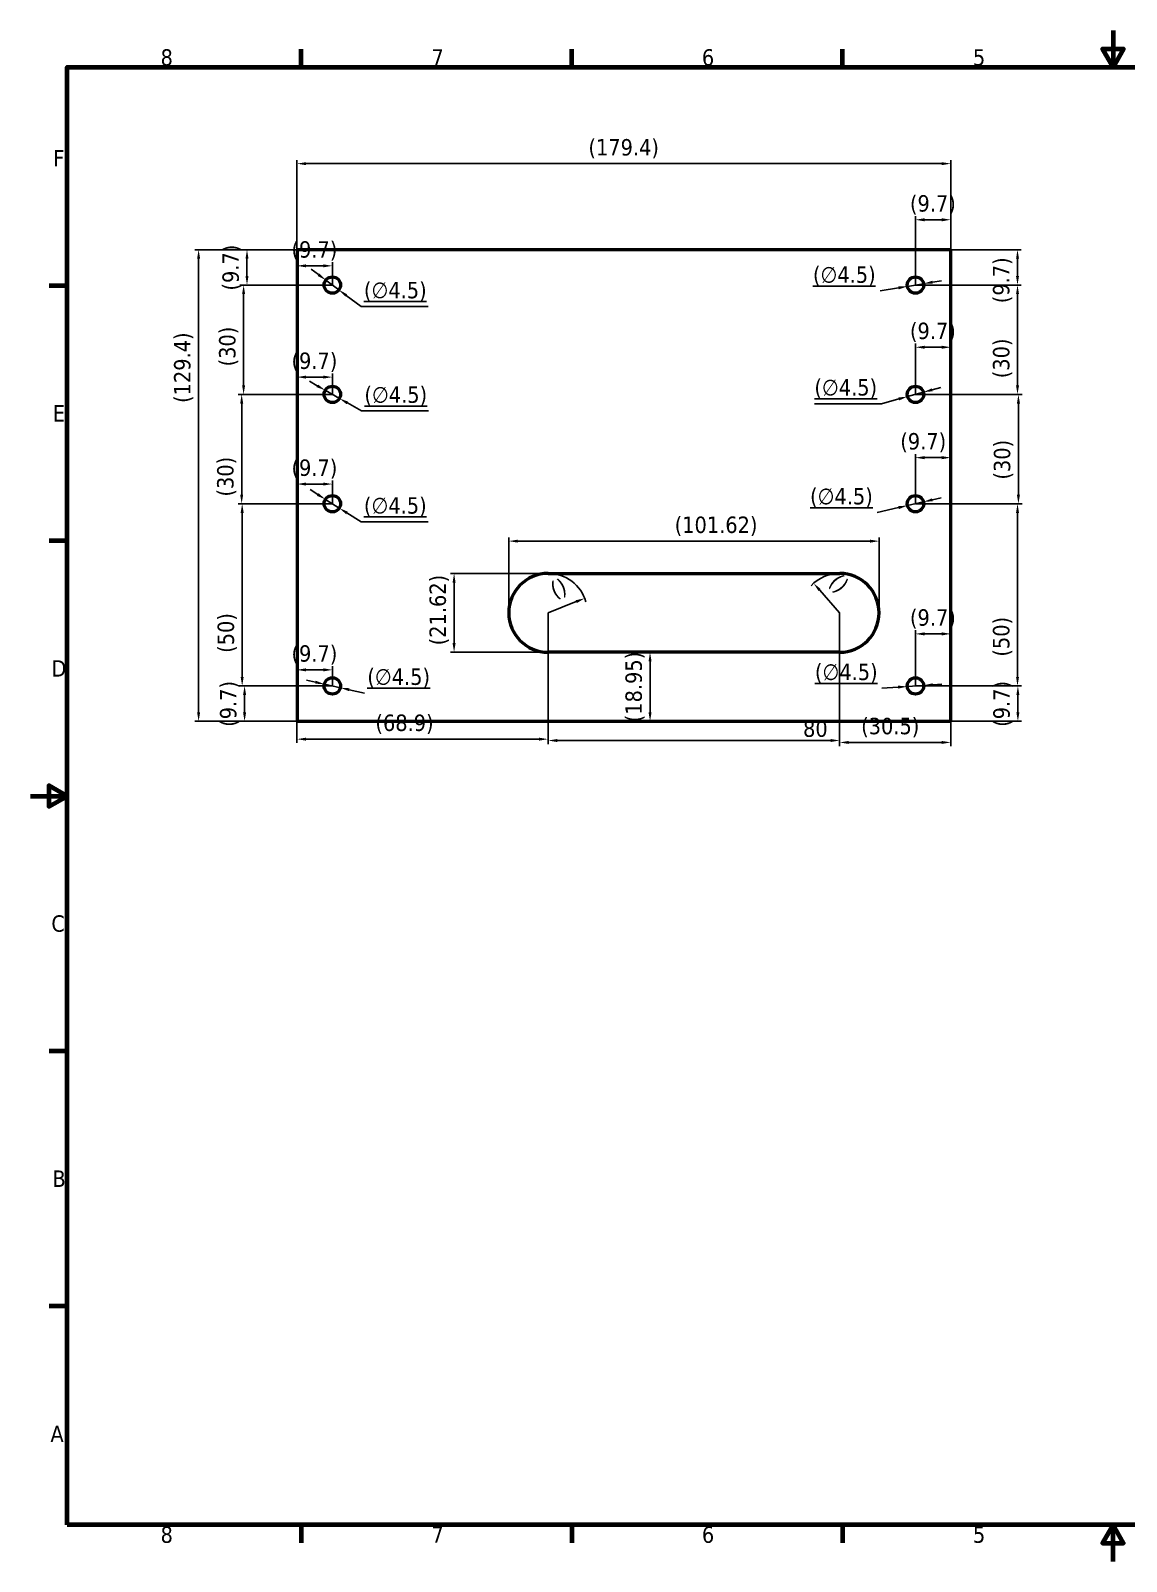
# Model space of a CAD drawing. Header units: millimetres. Extents: x 0 to 1360, y -45 to 420.
# Drawn here: x 0 to 300.7, y 0 to 420 of the extents above; entities that cross this region are included whole.
import ezdxf

# ---------------------------------------------------------------- set-up
doc = ezdxf.new("R2010")
doc.units = ezdxf.units.MM
for name, color, linetype, lineweight in [('Border (ISO)', 7, 'Continuous', 70), ('Dimension (ISO)', 7, 'Continuous', 25), ('Visible (ISO)', 7, 'Continuous', 50)]:
    doc.layers.add(name, color=color, linetype=linetype, lineweight=lineweight)
doc.styles.add('Note Text (JIS)', font='tahoma.ttf')
doc.dimstyles.new('Default (JIS)', dxfattribs={"dimtxt": 4.5, "dimasz": 2.5, "dimexe": 1, "dimexo": 0, "dimgap": 0.8, "dimtad": 1, "dimrnd": 1e-08, "dimdsep": 46, "dimtxsty": 'Note Text (JIS)', "dimcen": 0.09, "dimdle": 10, "dimclrd": 256, "dimclre": 256, "dimclrt": 256, "dimadec": 0, "dimazin": 2, "dimtfac": 0.777778, "dimtmove": 0, "dimatfit": 3, "dimfxl": 1, "dimtolj": 1, "dimtzin": 0, "dimlwd": -1, "dimlwe": -1, "dimarcsym": 0})

# ---------------------------------------------------------------- blocks, each defined once
blk = doc.blocks.new('図面枠 既定の図面枠')
at = {"layer": 'Border (ISO)'}
for p, q in [((74.25, 410), (74.25, 414.9)), ((148.5, 410), (148.5, 414.9)), ((222.75, 410), (222.75, 414.9)), ((371.25, 410), (371.25, 414.9)), ((445.5, 410), (445.5, 414.9)), ((519.75, 410), (519.75, 414.9)), ((10, 350), (5.1, 350)), ((584, 350), (588.9, 350)), ((10, 280), (5.1, 280)), ((584, 280), (588.9, 280)), ((10, 140), (5.1, 140)), ((584, 140), (588.9, 140)), ((10, 70), (5.1, 70)), ((584, 70), (588.9, 70)), ((74.25, 10), (74.25, 5.1)), ((148.5, 10), (148.5, 5.1)), ((222.75, 10), (222.75, 5.1)), ((371.25, 10), (371.25, 5.1)), ((445.5, 10), (445.5, 5.1)), ((519.75, 10), (519.75, 5.1))]:
    blk.add_line(p, q, dxfattribs=at)
at = {"layer": 'Border (ISO)', "flags": 128}
for points in [[(297, 420), (297, 410), (294.11, 415), (299.89, 415), (297, 410)], [(10, 10), (10, 410), (584, 410), (584, 10), (10, 10)], [(0, 210), (10, 210), (5, 212.89), (5, 207.11), (10, 210)], [(594, 210), (584, 210), (589, 212.89), (589, 207.11), (584, 210)], [(297, 0), (297, 10), (294.11, 5), (299.89, 5), (297, 10)]]:
    blk.add_lwpolyline(points, dxfattribs=at)
at = {"layer": 'Border (ISO)', "char_height": 4.5, "attachment_point": 7, "style": 'Note Text (JIS)'}
for s, insert in [('8', (35.66, 410.3)), ('7', (109.98, 410.4)), ('6', (184.19, 410.31)), ('5', (258.56, 410.31)), ('4', (332.56, 410.4)), ('3', (406.97, 410.31)), ('2', (481.26, 410.4)), ('1', (555.86, 410.4)), ('F', (6.19, 382.75)), ('F', (585.49, 382.75)), ('E', (6.06, 312.75)), ('E', (585.36, 312.75)), ('D', (5.7, 242.75)), ('D', (585, 242.75)), ('C', (5.69, 172.67)), ('C', (584.99, 172.67)), ('B', (5.98, 102.75)), ('B', (585.28, 102.75)), ('A', (5.44, 32.75)), ('A', (584.74, 32.75)), ('8', (35.66, 5)), ('7', (109.98, 5.1)), ('6', (184.19, 5.01)), ('5', (258.56, 5.01)), ('4', (332.56, 5.1)), ('3', (406.97, 5.01)), ('2', (481.26, 5.1)), ('1', (555.86, 5.1))]:
    blk.add_mtext(s, dxfattribs=dict(at, insert=insert))
blk = doc.blocks.new('*D5')
at = {"layer": 'Defpoints', "color": 0, "transparency": 16777216}
for p in [(141.99, 260.26), (221.99, 260.26), (141.99, 225.22)]:
    blk.add_point(p, dxfattribs=at)
at = {"layer": 'Dimension (ISO)', "transparency": 16777216}
for p, q in [((141.99, 260.26), (141.99, 224.22)), ((221.99, 260.26), (221.99, 224.22)), ((219.49, 225.22), (144.49, 225.22))]:
    blk.add_line(p, q, dxfattribs=at)
for points in [[(144.49, 225.64), (144.49, 224.81), (141.99, 225.22)], [(219.49, 225.64), (219.49, 224.81), (221.99, 225.22)]]:
    blk.add_solid(points, dxfattribs=at)
at = {"layer": 'Dimension (ISO)', "transparency": 16777216, "insert": (211.95, 230.73), "char_height": 4.5, "attachment_point": 1, "style": 'Note Text (JIS)'}
blk.add_mtext('\\A1;80', dxfattribs=at)
blk = doc.blocks.new('*D6')
at = {"layer": 'Defpoints', "color": 0, "transparency": 16777216}
for p in [(252.49, 383.5), (73.09, 359.89), (252.49, 359.89)]:
    blk.add_point(p, dxfattribs=at)
at = {"layer": 'Dimension (ISO)', "transparency": 16777216}
for p, q in [((73.09, 359.89), (73.09, 384.5)), ((75.59, 383.5), (249.99, 383.5)), ((252.49, 359.89), (252.49, 384.5))]:
    blk.add_line(p, q, dxfattribs=at)
for points in [[(75.59, 383.91), (75.59, 383.08), (73.09, 383.5)], [(249.99, 383.91), (249.99, 383.08), (252.49, 383.5)]]:
    blk.add_solid(points, dxfattribs=at)
at = {"layer": 'Dimension (ISO)', "transparency": 16777216, "insert": (153.06, 390.24), "char_height": 4.5, "attachment_point": 1, "style": 'Note Text (JIS)'}
blk.add_mtext('\\A1;(179.4)', dxfattribs=at)
blk = doc.blocks.new('*D7')
at = {"layer": 'Defpoints', "color": 0, "transparency": 16777216}
for p in [(46.1, 359.89), (73.09, 359.89), (73.09, 230.49)]:
    blk.add_point(p, dxfattribs=at)
at = {"layer": 'Dimension (ISO)', "transparency": 16777216}
for p, q in [((73.09, 359.89), (45.1, 359.89)), ((46.1, 232.99), (46.1, 357.39)), ((73.09, 230.49), (45.1, 230.49))]:
    blk.add_line(p, q, dxfattribs=at)
for points in [[(45.68, 357.39), (46.52, 357.39), (46.1, 359.89)], [(45.68, 232.99), (46.52, 232.99), (46.1, 230.49)]]:
    blk.add_solid(points, dxfattribs=at)
at = {"layer": 'Dimension (ISO)', "transparency": 16777216, "insert": (39.35, 317.85), "char_height": 4.5, "attachment_point": 1, "rotation": 90, "style": 'Note Text (JIS)'}
blk.add_mtext('\\A1;(129.4)', dxfattribs=at)
blk = doc.blocks.new('*D8')
at = {"layer": 'Defpoints', "color": 0, "transparency": 16777216}
for p in [(80.99, 351.54), (84.6, 348.84)]:
    blk.add_point(p, dxfattribs=at)
at = {"layer": 'Dimension (ISO)', "transparency": 16777216}
for p, q in [((78.99, 353.04), (76.99, 354.53)), ((80.99, 351.54), (84.6, 348.84)), ((86.6, 347.35), (90.66, 344.31)), ((90.66, 344.31), (109.06, 344.31))]:
    blk.add_line(p, q, dxfattribs=at)
for points in [[(79.24, 353.37), (78.74, 352.7), (80.99, 351.54)], [(86.85, 347.68), (86.35, 347.01), (84.6, 348.84)]]:
    blk.add_solid(points, dxfattribs=at)
at = {"layer": 'Dimension (ISO)', "transparency": 16777216, "insert": (91.46, 351.06), "char_height": 4.5, "attachment_point": 1, "style": 'Note Text (JIS)'}
blk.add_mtext('\\A1;\\L(∅4.5)\\l', dxfattribs=at)
blk = doc.blocks.new('*D9')
at = {"layer": 'Defpoints', "color": 0, "transparency": 16777216}
for p in [(80.84, 321.31), (84.75, 319.08)]:
    blk.add_point(p, dxfattribs=at)
at = {"layer": 'Dimension (ISO)', "transparency": 16777216}
for p, q in [((78.67, 322.54), (76.49, 323.78)), ((80.84, 321.31), (84.75, 319.08)), ((86.92, 317.84), (90.79, 315.64)), ((90.79, 315.64), (109.2, 315.64))]:
    blk.add_line(p, q, dxfattribs=at)
for points in [[(78.87, 322.91), (78.46, 322.18), (80.84, 321.31)], [(87.13, 318.2), (86.71, 317.48), (84.75, 319.08)]]:
    blk.add_solid(points, dxfattribs=at)
at = {"layer": 'Dimension (ISO)', "transparency": 16777216, "insert": (91.59, 322.38), "char_height": 4.5, "attachment_point": 1, "style": 'Note Text (JIS)'}
blk.add_mtext('\\A1;\\L(∅4.5)\\l', dxfattribs=at)
blk = doc.blocks.new('*D10')
at = {"layer": 'Defpoints', "color": 0, "transparency": 16777216}
for p in [(80.89, 291.39), (84.7, 288.99)]:
    blk.add_point(p, dxfattribs=at)
at = {"layer": 'Dimension (ISO)', "transparency": 16777216}
for p, q in [((78.77, 292.73), (76.66, 294.06)), ((80.89, 291.39), (84.7, 288.99)), ((86.81, 287.66), (90.66, 285.24)), ((90.66, 285.24), (109.06, 285.24))]:
    blk.add_line(p, q, dxfattribs=at)
for points in [[(79, 293.08), (78.55, 292.37), (80.89, 291.39)], [(87.03, 288.01), (86.59, 287.31), (84.7, 288.99)]]:
    blk.add_solid(points, dxfattribs=at)
at = {"layer": 'Dimension (ISO)', "transparency": 16777216, "insert": (91.46, 291.98), "char_height": 4.5, "attachment_point": 1, "style": 'Note Text (JIS)'}
blk.add_mtext('\\A1;\\L(∅4.5)\\l', dxfattribs=at)
blk = doc.blocks.new('*D11')
at = {"layer": 'Defpoints', "color": 0, "transparency": 16777216}
for p in [(80.6, 240.68), (84.99, 239.7)]:
    blk.add_point(p, dxfattribs=at)
at = {"layer": 'Dimension (ISO)', "transparency": 16777216}
for p, q in [((78.16, 241.22), (75.72, 241.76)), ((80.6, 240.68), (84.99, 239.7)), ((87.43, 239.16), (91.59, 238.24))]:
    blk.add_line(p, q, dxfattribs=at)
for points in [[(78.25, 241.63), (78.07, 240.82), (80.6, 240.68)], [(87.52, 239.57), (87.34, 238.76), (84.99, 239.7)]]:
    blk.add_solid(points, dxfattribs=at)
at = {"layer": 'Dimension (ISO)', "transparency": 16777216, "insert": (92.39, 244.99), "char_height": 4.5, "attachment_point": 1, "style": 'Note Text (JIS)'}
blk.add_mtext('\\A1;\\L(∅4.5)\\l', dxfattribs=at)
blk = doc.blocks.new('*D12')
at = {"layer": 'Defpoints', "color": 0, "transparency": 16777216}
for p in [(240.57, 349.82), (245.01, 350.56)]:
    blk.add_point(p, dxfattribs=at)
at = {"layer": 'Dimension (ISO)', "transparency": 16777216}
for p, q in [((238.11, 349.41), (233.07, 348.56)), ((245.01, 350.56), (240.57, 349.82)), ((247.48, 350.98), (249.94, 351.39))]:
    blk.add_line(p, q, dxfattribs=at)
for points in [[(238.04, 349.82), (238.18, 349), (240.57, 349.82)], [(247.41, 351.39), (247.55, 350.57), (245.01, 350.56)]]:
    blk.add_solid(points, dxfattribs=at)
at = {"layer": 'Dimension (ISO)', "transparency": 16777216, "insert": (214.66, 355.31), "char_height": 4.5, "attachment_point": 1, "style": 'Note Text (JIS)'}
blk.add_mtext('\\A1;\\L(∅4.5)\\l', dxfattribs=at)
blk = doc.blocks.new('*D13')
at = {"layer": 'Defpoints', "color": 0, "transparency": 16777216}
for p in [(240.62, 319.6), (244.96, 320.79)]:
    blk.add_point(p, dxfattribs=at)
at = {"layer": 'Dimension (ISO)', "transparency": 16777216}
for p, q in [((244.96, 320.79), (240.62, 319.6)), ((247.37, 321.45), (249.78, 322.11)), ((233.47, 317.63), (215.06, 317.63)), ((238.21, 318.93), (233.47, 317.63))]:
    blk.add_line(p, q, dxfattribs=at)
for points in [[(238.1, 319.33), (238.32, 318.53), (240.62, 319.6)], [(247.26, 321.85), (247.48, 321.05), (244.96, 320.79)]]:
    blk.add_solid(points, dxfattribs=at)
at = {"layer": 'Dimension (ISO)', "transparency": 16777216, "insert": (215.06, 324.38), "char_height": 4.5, "attachment_point": 1, "style": 'Note Text (JIS)'}
blk.add_mtext('\\A1;\\L(∅4.5)\\l', dxfattribs=at)
blk = doc.blocks.new('*D14')
at = {"layer": 'Defpoints', "color": 0, "transparency": 16777216}
for p in [(244.99, 290.7), (240.6, 289.68)]:
    blk.add_point(p, dxfattribs=at)
at = {"layer": 'Dimension (ISO)', "transparency": 16777216}
for p, q in [((244.99, 290.7), (240.6, 289.68)), ((247.42, 291.26), (249.86, 291.83)), ((238.17, 289.12), (232.27, 287.76))]:
    blk.add_line(p, q, dxfattribs=at)
for points in [[(247.33, 291.67), (247.51, 290.86), (244.99, 290.7)], [(238.07, 289.53), (238.26, 288.72), (240.6, 289.68)]]:
    blk.add_solid(points, dxfattribs=at)
at = {"layer": 'Dimension (ISO)', "transparency": 16777216, "insert": (213.87, 294.51), "char_height": 4.5, "attachment_point": 1, "style": 'Note Text (JIS)'}
blk.add_mtext('\\A1;\\L(∅4.5)\\l', dxfattribs=at)
blk = doc.blocks.new('*D15')
at = {"layer": 'Defpoints', "color": 0, "transparency": 16777216}
for p in [(240.55, 240.04), (245.04, 240.35)]:
    blk.add_point(p, dxfattribs=at)
at = {"layer": 'Dimension (ISO)', "transparency": 16777216}
for p, q in [((238.05, 239.87), (233.6, 239.57)), ((245.04, 240.35), (240.55, 240.04)), ((247.53, 240.51), (250.03, 240.68))]:
    blk.add_line(p, q, dxfattribs=at)
for points in [[(238.03, 240.29), (238.08, 239.45), (240.55, 240.04)], [(247.5, 240.93), (247.56, 240.1), (245.04, 240.35)]]:
    blk.add_solid(points, dxfattribs=at)
at = {"layer": 'Dimension (ISO)', "transparency": 16777216, "insert": (215.2, 246.31), "char_height": 4.5, "attachment_point": 1, "style": 'Note Text (JIS)'}
blk.add_mtext('\\A1;\\L(∅4.5)\\l', dxfattribs=at)
blk = doc.blocks.new('*D16')
at = {"layer": 'Defpoints', "color": 0, "transparency": 16777216}
for p in [(73.09, 359.89), (59.37, 350.19), (82.79, 350.19)]:
    blk.add_point(p, dxfattribs=at)
at = {"layer": 'Dimension (ISO)', "transparency": 16777216}
for p, q in [((73.09, 359.89), (58.37, 359.89)), ((59.37, 357.39), (59.37, 352.69)), ((82.79, 350.19), (58.37, 350.19))]:
    blk.add_line(p, q, dxfattribs=at)
for points in [[(58.96, 357.39), (59.79, 357.39), (59.37, 359.89)], [(58.96, 352.69), (59.79, 352.69), (59.37, 350.19)]]:
    blk.add_solid(points, dxfattribs=at)
at = {"layer": 'Dimension (ISO)', "transparency": 16777216, "insert": (52.63, 348.68), "char_height": 4.5, "attachment_point": 1, "rotation": 90, "style": 'Note Text (JIS)'}
blk.add_mtext('\\A1;(9.7)', dxfattribs=at)
blk = doc.blocks.new('*D17')
at = {"layer": 'Defpoints', "color": 0, "transparency": 16777216}
for p in [(58.45, 350.19), (82.79, 350.19), (82.79, 320.19)]:
    blk.add_point(p, dxfattribs=at)
at = {"layer": 'Dimension (ISO)', "transparency": 16777216}
for p, q in [((82.79, 350.19), (57.45, 350.19)), ((58.45, 322.69), (58.45, 347.69)), ((82.79, 320.19), (57.45, 320.19))]:
    blk.add_line(p, q, dxfattribs=at)
for points in [[(58.03, 347.69), (58.86, 347.69), (58.45, 350.19)], [(58.03, 322.69), (58.86, 322.69), (58.45, 320.19)]]:
    blk.add_solid(points, dxfattribs=at)
at = {"layer": 'Dimension (ISO)', "transparency": 16777216, "insert": (51.7, 327.87), "char_height": 4.5, "attachment_point": 1, "rotation": 90, "style": 'Note Text (JIS)'}
blk.add_mtext('\\A1;(30)', dxfattribs=at)
blk = doc.blocks.new('*D18')
at = {"layer": 'Defpoints', "color": 0, "transparency": 16777216}
for p in [(57.91, 320.19), (82.79, 320.19), (82.79, 290.19)]:
    blk.add_point(p, dxfattribs=at)
at = {"layer": 'Dimension (ISO)', "transparency": 16777216}
for p, q in [((82.79, 320.19), (56.91, 320.19)), ((57.91, 292.69), (57.91, 317.69)), ((82.79, 290.19), (56.91, 290.19))]:
    blk.add_line(p, q, dxfattribs=at)
for points in [[(57.5, 317.69), (58.33, 317.69), (57.91, 320.19)], [(57.5, 292.69), (58.33, 292.69), (57.91, 290.19)]]:
    blk.add_solid(points, dxfattribs=at)
at = {"layer": 'Dimension (ISO)', "transparency": 16777216, "insert": (51.17, 292.16), "char_height": 4.5, "attachment_point": 1, "rotation": 90, "style": 'Note Text (JIS)'}
blk.add_mtext('\\A1;(30)', dxfattribs=at)
blk = doc.blocks.new('*D19')
at = {"layer": 'Defpoints', "color": 0, "transparency": 16777216}
for p in [(58.05, 290.19), (82.79, 290.19), (82.79, 240.19)]:
    blk.add_point(p, dxfattribs=at)
at = {"layer": 'Dimension (ISO)', "transparency": 16777216}
for p, q in [((82.79, 290.19), (57.05, 290.19)), ((58.05, 242.69), (58.05, 287.69)), ((82.79, 240.19), (57.05, 240.19))]:
    blk.add_line(p, q, dxfattribs=at)
for points in [[(57.63, 287.69), (58.46, 287.69), (58.05, 290.19)], [(57.63, 242.69), (58.46, 242.69), (58.05, 240.19)]]:
    blk.add_solid(points, dxfattribs=at)
at = {"layer": 'Dimension (ISO)', "transparency": 16777216, "insert": (51.3, 249.28), "char_height": 4.5, "attachment_point": 1, "rotation": 90, "style": 'Note Text (JIS)'}
blk.add_mtext('\\A1;(50)', dxfattribs=at)
blk = doc.blocks.new('*D20')
at = {"layer": 'Defpoints', "color": 0, "transparency": 16777216}
for p in [(82.79, 240.19), (58.71, 230.49), (73.09, 230.49)]:
    blk.add_point(p, dxfattribs=at)
at = {"layer": 'Dimension (ISO)', "transparency": 16777216}
for p, q in [((82.79, 240.19), (57.71, 240.19)), ((58.71, 237.69), (58.71, 232.99)), ((73.09, 230.49), (57.71, 230.49))]:
    blk.add_line(p, q, dxfattribs=at)
for points in [[(58.29, 237.69), (59.13, 237.69), (58.71, 240.19)], [(58.29, 232.99), (59.13, 232.99), (58.71, 230.49)]]:
    blk.add_solid(points, dxfattribs=at)
at = {"layer": 'Dimension (ISO)', "transparency": 16777216, "insert": (51.96, 228.98), "char_height": 4.5, "attachment_point": 1, "rotation": 90, "style": 'Note Text (JIS)'}
blk.add_mtext('\\A1;(9.7)', dxfattribs=at)
blk = doc.blocks.new('*D21')
at = {"layer": 'Defpoints', "color": 0, "transparency": 16777216}
for p in [(73.09, 355.46), (82.79, 355.46), (82.79, 350.19)]:
    blk.add_point(p, dxfattribs=at)
at = {"layer": 'Dimension (ISO)', "transparency": 16777216}
for p, q in [((75.59, 355.46), (80.29, 355.46)), ((82.79, 350.19), (82.79, 356.46))]:
    blk.add_line(p, q, dxfattribs=at)
for points in [[(75.59, 355.88), (75.59, 355.05), (73.09, 355.46)], [(80.29, 355.88), (80.29, 355.05), (82.79, 355.46)]]:
    blk.add_solid(points, dxfattribs=at)
at = {"layer": 'Dimension (ISO)', "transparency": 16777216, "insert": (71.58, 362.21), "char_height": 4.5, "attachment_point": 1, "style": 'Note Text (JIS)'}
blk.add_mtext('\\A1;(9.7)', dxfattribs=at)
blk = doc.blocks.new('*D22')
at = {"layer": 'Defpoints', "color": 0, "transparency": 16777216}
for p in [(73.09, 324.93), (82.79, 324.93), (82.79, 320.19)]:
    blk.add_point(p, dxfattribs=at)
at = {"layer": 'Dimension (ISO)', "transparency": 16777216}
for p, q in [((75.59, 324.93), (80.29, 324.93)), ((82.79, 320.19), (82.79, 325.93))]:
    blk.add_line(p, q, dxfattribs=at)
for points in [[(75.59, 325.35), (75.59, 324.51), (73.09, 324.93)], [(80.29, 325.35), (80.29, 324.51), (82.79, 324.93)]]:
    blk.add_solid(points, dxfattribs=at)
at = {"layer": 'Dimension (ISO)', "transparency": 16777216, "insert": (71.58, 331.68), "char_height": 4.5, "attachment_point": 1, "style": 'Note Text (JIS)'}
blk.add_mtext('\\A1;(9.7)', dxfattribs=at)
blk = doc.blocks.new('*D23')
at = {"layer": 'Defpoints', "color": 0, "transparency": 16777216}
for p in [(73.09, 295.59), (82.79, 295.59), (82.79, 290.19)]:
    blk.add_point(p, dxfattribs=at)
at = {"layer": 'Dimension (ISO)', "transparency": 16777216}
for p, q in [((75.59, 295.59), (80.29, 295.59)), ((82.79, 290.19), (82.79, 296.59))]:
    blk.add_line(p, q, dxfattribs=at)
for points in [[(75.59, 296.01), (75.59, 295.17), (73.09, 295.59)], [(80.29, 296.01), (80.29, 295.17), (82.79, 295.59)]]:
    blk.add_solid(points, dxfattribs=at)
at = {"layer": 'Dimension (ISO)', "transparency": 16777216, "insert": (71.58, 302.34), "char_height": 4.5, "attachment_point": 1, "style": 'Note Text (JIS)'}
blk.add_mtext('\\A1;(9.7)', dxfattribs=at)
blk = doc.blocks.new('*D24')
at = {"layer": 'Defpoints', "color": 0, "transparency": 16777216}
for p in [(73.09, 244.61), (82.79, 244.61), (82.79, 240.19)]:
    blk.add_point(p, dxfattribs=at)
at = {"layer": 'Dimension (ISO)', "transparency": 16777216}
for p, q in [((75.59, 244.61), (80.29, 244.61)), ((82.79, 240.19), (82.79, 245.61))]:
    blk.add_line(p, q, dxfattribs=at)
for points in [[(75.59, 245.03), (75.59, 244.19), (73.09, 244.61)], [(80.29, 245.03), (80.29, 244.19), (82.79, 244.61)]]:
    blk.add_solid(points, dxfattribs=at)
at = {"layer": 'Dimension (ISO)', "transparency": 16777216, "insert": (71.58, 251.36), "char_height": 4.5, "attachment_point": 1, "style": 'Note Text (JIS)'}
blk.add_mtext('\\A1;(9.7)', dxfattribs=at)
blk = doc.blocks.new('*D25')
at = {"layer": 'Defpoints', "color": 0, "transparency": 16777216}
for p in [(242.79, 368.1), (252.49, 359.89), (242.79, 350.19)]:
    blk.add_point(p, dxfattribs=at)
at = {"layer": 'Dimension (ISO)', "transparency": 16777216}
for p, q in [((242.79, 350.19), (242.79, 369.1)), ((249.99, 368.1), (245.29, 368.1)), ((252.49, 359.89), (252.49, 369.1))]:
    blk.add_line(p, q, dxfattribs=at)
for points in [[(245.29, 368.52), (245.29, 367.68), (242.79, 368.1)], [(249.99, 368.52), (249.99, 367.68), (252.49, 368.1)]]:
    blk.add_solid(points, dxfattribs=at)
at = {"layer": 'Dimension (ISO)', "transparency": 16777216, "insert": (241.28, 374.85), "char_height": 4.5, "attachment_point": 1, "style": 'Note Text (JIS)'}
blk.add_mtext('\\A1;(9.7)', dxfattribs=at)
blk = doc.blocks.new('*D26')
at = {"layer": 'Defpoints', "color": 0, "transparency": 16777216}
for p in [(242.79, 333.12), (252.49, 325.2), (242.79, 320.19)]:
    blk.add_point(p, dxfattribs=at)
at = {"layer": 'Dimension (ISO)', "transparency": 16777216}
for p, q in [((242.79, 320.19), (242.79, 334.12)), ((249.99, 333.12), (245.29, 333.12))]:
    blk.add_line(p, q, dxfattribs=at)
for points in [[(245.29, 333.54), (245.29, 332.71), (242.79, 333.12)], [(249.99, 333.54), (249.99, 332.71), (252.49, 333.12)]]:
    blk.add_solid(points, dxfattribs=at)
at = {"layer": 'Dimension (ISO)', "transparency": 16777216, "insert": (241.28, 339.87), "char_height": 4.5, "attachment_point": 1, "style": 'Note Text (JIS)'}
blk.add_mtext('\\A1;(9.7)', dxfattribs=at)
blk = doc.blocks.new('*D27')
at = {"layer": 'Defpoints', "color": 0, "transparency": 16777216}
for p in [(242.79, 302.83), (252.49, 296.25), (242.79, 290.19)]:
    blk.add_point(p, dxfattribs=at)
at = {"layer": 'Dimension (ISO)', "transparency": 16777216}
for p, q in [((242.79, 290.19), (242.79, 303.83)), ((249.99, 302.83), (245.29, 302.83))]:
    blk.add_line(p, q, dxfattribs=at)
for points in [[(245.29, 303.25), (245.29, 302.41), (242.79, 302.83)], [(249.99, 303.25), (249.99, 302.41), (252.49, 302.83)]]:
    blk.add_solid(points, dxfattribs=at)
at = {"layer": 'Dimension (ISO)', "transparency": 16777216, "insert": (238.63, 309.58), "char_height": 4.5, "attachment_point": 1, "style": 'Note Text (JIS)'}
blk.add_mtext('\\A1;(9.7)', dxfattribs=at)
blk = doc.blocks.new('*D28')
at = {"layer": 'Defpoints', "color": 0, "transparency": 16777216}
for p in [(242.79, 254.48), (252.49, 244.48), (242.79, 240.19)]:
    blk.add_point(p, dxfattribs=at)
at = {"layer": 'Dimension (ISO)', "transparency": 16777216}
for p, q in [((242.79, 240.19), (242.79, 255.48)), ((249.99, 254.48), (245.29, 254.48))]:
    blk.add_line(p, q, dxfattribs=at)
for points in [[(245.29, 254.9), (245.29, 254.06), (242.79, 254.48)], [(249.99, 254.9), (249.99, 254.06), (252.49, 254.48)]]:
    blk.add_solid(points, dxfattribs=at)
at = {"layer": 'Dimension (ISO)', "transparency": 16777216, "insert": (241.28, 261.23), "char_height": 4.5, "attachment_point": 1, "style": 'Note Text (JIS)'}
blk.add_mtext('\\A1;(9.7)', dxfattribs=at)
blk = doc.blocks.new('*D29')
at = {"layer": 'Defpoints', "color": 0, "transparency": 16777216}
for p in [(242.79, 240.19), (270.89, 240.19), (252.49, 230.49)]:
    blk.add_point(p, dxfattribs=at)
at = {"layer": 'Dimension (ISO)', "transparency": 16777216}
for p, q in [((242.79, 240.19), (271.89, 240.19)), ((270.89, 232.99), (270.89, 237.69)), ((252.49, 230.49), (271.89, 230.49))]:
    blk.add_line(p, q, dxfattribs=at)
for points in [[(270.48, 237.69), (271.31, 237.69), (270.89, 240.19)], [(270.48, 232.99), (271.31, 232.99), (270.89, 230.49)]]:
    blk.add_solid(points, dxfattribs=at)
at = {"layer": 'Dimension (ISO)', "transparency": 16777216, "insert": (264.15, 228.98), "char_height": 4.5, "attachment_point": 1, "rotation": 90, "style": 'Note Text (JIS)'}
blk.add_mtext('\\A1;(9.7)', dxfattribs=at)
blk = doc.blocks.new('*D30')
at = {"layer": 'Defpoints', "color": 0, "transparency": 16777216}
for p in [(252.49, 359.89), (270.79, 359.89), (242.79, 350.19)]:
    blk.add_point(p, dxfattribs=at)
at = {"layer": 'Dimension (ISO)', "transparency": 16777216}
for p, q in [((252.49, 359.89), (271.79, 359.89)), ((270.79, 352.69), (270.79, 357.39)), ((242.79, 350.19), (271.79, 350.19))]:
    blk.add_line(p, q, dxfattribs=at)
for points in [[(270.38, 357.39), (271.21, 357.39), (270.79, 359.89)], [(270.38, 352.69), (271.21, 352.69), (270.79, 350.19)]]:
    blk.add_solid(points, dxfattribs=at)
at = {"layer": 'Dimension (ISO)', "transparency": 16777216, "insert": (264.05, 345.21), "char_height": 4.5, "attachment_point": 1, "rotation": 90, "style": 'Note Text (JIS)'}
blk.add_mtext('\\A1;(9.7)', dxfattribs=at)
blk = doc.blocks.new('*D31')
at = {"layer": 'Defpoints', "color": 0, "transparency": 16777216}
for p in [(242.79, 350.19), (270.79, 350.19), (242.79, 320.19)]:
    blk.add_point(p, dxfattribs=at)
at = {"layer": 'Dimension (ISO)', "transparency": 16777216}
for p, q in [((242.79, 350.19), (271.79, 350.19)), ((270.79, 322.69), (270.79, 347.69)), ((242.79, 320.19), (271.79, 320.19))]:
    blk.add_line(p, q, dxfattribs=at)
for points in [[(270.38, 347.69), (271.21, 347.69), (270.79, 350.19)], [(270.38, 322.69), (271.21, 322.69), (270.79, 320.19)]]:
    blk.add_solid(points, dxfattribs=at)
at = {"layer": 'Dimension (ISO)', "transparency": 16777216, "insert": (264.05, 324.63), "char_height": 4.5, "attachment_point": 1, "rotation": 90, "style": 'Note Text (JIS)'}
blk.add_mtext('\\A1;(30)', dxfattribs=at)
blk = doc.blocks.new('*D32')
at = {"layer": 'Defpoints', "color": 0, "transparency": 16777216}
for p in [(242.79, 320.19), (271.04, 320.19), (242.79, 290.19)]:
    blk.add_point(p, dxfattribs=at)
at = {"layer": 'Dimension (ISO)', "transparency": 16777216}
for p, q in [((242.79, 320.19), (272.04, 320.19)), ((271.04, 292.69), (271.04, 317.69)), ((242.79, 290.19), (272.04, 290.19))]:
    blk.add_line(p, q, dxfattribs=at)
for points in [[(270.62, 317.69), (271.46, 317.69), (271.04, 320.19)], [(270.62, 292.69), (271.46, 292.69), (271.04, 290.19)]]:
    blk.add_solid(points, dxfattribs=at)
at = {"layer": 'Dimension (ISO)', "transparency": 16777216, "insert": (264.29, 296.82), "char_height": 4.5, "attachment_point": 1, "rotation": 90, "style": 'Note Text (JIS)'}
blk.add_mtext('\\A1;(30)', dxfattribs=at)
blk = doc.blocks.new('*D33')
at = {"layer": 'Defpoints', "color": 0, "transparency": 16777216}
for p in [(242.79, 290.19), (270.79, 290.19), (242.79, 240.19)]:
    blk.add_point(p, dxfattribs=at)
at = {"layer": 'Dimension (ISO)', "transparency": 16777216}
for p, q in [((242.79, 290.19), (271.79, 290.19)), ((270.79, 242.69), (270.79, 287.69)), ((242.79, 240.19), (271.79, 240.19))]:
    blk.add_line(p, q, dxfattribs=at)
for points in [[(270.38, 287.69), (271.21, 287.69), (270.79, 290.19)], [(270.38, 242.69), (271.21, 242.69), (270.79, 240.19)]]:
    blk.add_solid(points, dxfattribs=at)
at = {"layer": 'Dimension (ISO)', "transparency": 16777216, "insert": (264.05, 248.24), "char_height": 4.5, "attachment_point": 1, "rotation": 90, "style": 'Note Text (JIS)'}
blk.add_mtext('\\A1;(50)', dxfattribs=at)
blk = doc.blocks.new('*D34')
at = {"layer": 'Defpoints', "color": 0, "transparency": 16777216}
for p in [(116.2, 271.07), (141.99, 271.07), (141.99, 249.45)]:
    blk.add_point(p, dxfattribs=at)
at = {"layer": 'Dimension (ISO)', "transparency": 16777216}
for p, q in [((141.99, 271.07), (115.2, 271.07)), ((116.2, 251.95), (116.2, 268.57)), ((141.99, 249.45), (115.2, 249.45))]:
    blk.add_line(p, q, dxfattribs=at)
for points in [[(115.78, 268.57), (116.61, 268.57), (116.2, 271.07)], [(115.78, 251.95), (116.61, 251.95), (116.2, 249.45)]]:
    blk.add_solid(points, dxfattribs=at)
at = {"layer": 'Dimension (ISO)', "transparency": 16777216, "insert": (109.45, 251.34), "char_height": 4.5, "attachment_point": 1, "rotation": 90, "style": 'Note Text (JIS)'}
blk.add_mtext('\\A1;(21.62)', dxfattribs=at)
blk = doc.blocks.new('*D35')
at = {"layer": 'Defpoints', "color": 0, "transparency": 16777216}
for p in [(131.18, 279.93), (131.18, 260.26), (232.8, 260.26)]:
    blk.add_point(p, dxfattribs=at)
at = {"layer": 'Dimension (ISO)', "transparency": 16777216}
for p, q in [((131.18, 260.26), (131.18, 280.93)), ((230.3, 279.93), (133.68, 279.93)), ((232.8, 260.26), (232.8, 280.93))]:
    blk.add_line(p, q, dxfattribs=at)
for points in [[(133.68, 280.34), (133.68, 279.51), (131.18, 279.93)], [(230.3, 280.34), (230.3, 279.51), (232.8, 279.93)]]:
    blk.add_solid(points, dxfattribs=at)
at = {"layer": 'Dimension (ISO)', "transparency": 16777216, "insert": (176.72, 286.67), "char_height": 4.5, "attachment_point": 1, "style": 'Note Text (JIS)'}
blk.add_mtext('\\A1;(101.62)', dxfattribs=at)
blk = doc.blocks.new('*D36')
at = {"layer": 'Defpoints', "color": 0, "transparency": 16777216}
for p in [(152.04, 264.24), (141.99, 260.26)]:
    blk.add_point(p, dxfattribs=at)
at = {"layer": 'Dimension (ISO)', "transparency": 16777216}
blk.add_line((141.99, 260.26), (149.72, 263.32), dxfattribs=at)
blk.add_arc((141.99, 260.26), 10.81, 16.3523, 90, dxfattribs=at)
blk.add_solid([(149.56, 263.71), (149.87, 262.93), (152.04, 264.24)], dxfattribs=at)
at = {"layer": 'Dimension (ISO)', "transparency": 16777216, "insert": (142.05, 268.4), "char_height": 4.5, "attachment_point": 1, "rotation": 21.6525, "style": 'Note Text (JIS)'}
blk.add_mtext('\\A1;()', dxfattribs=at)
blk = doc.blocks.new('*D37')
at = {"layer": 'Defpoints', "color": 0, "transparency": 16777216}
for p in [(214.85, 268.37), (221.99, 260.26)]:
    blk.add_point(p, dxfattribs=at)
at = {"layer": 'Dimension (ISO)', "transparency": 16777216}
blk.add_line((221.99, 260.26), (216.51, 266.5), dxfattribs=at)
blk.add_arc((221.99, 260.26), 10.81, 90, 136.6302, dxfattribs=at)
blk.add_solid([(216.82, 266.77), (216.19, 266.22), (214.85, 268.37)], dxfattribs=at)
at = {"layer": 'Dimension (ISO)', "transparency": 16777216, "insert": (222.2, 271.44), "char_height": 4.5, "attachment_point": 1, "rotation": 311.3299, "style": 'Note Text (JIS)'}
blk.add_mtext('\\A1;()', dxfattribs=at)
blk = doc.blocks.new('*D38')
at = {"layer": 'Defpoints', "color": 0, "transparency": 16777216}
for p in [(169.96, 249.45), (169.96, 249.45), (169.96, 230.49)]:
    blk.add_point(p, dxfattribs=at)
at = {"layer": 'Dimension (ISO)', "transparency": 16777216}
blk.add_line((169.96, 232.99), (169.96, 246.95), dxfattribs=at)
for points in [[(169.55, 246.95), (170.38, 246.95), (169.96, 249.45)], [(169.55, 232.99), (170.38, 232.99), (169.96, 230.49)]]:
    blk.add_solid(points, dxfattribs=at)
at = {"layer": 'Dimension (ISO)', "transparency": 16777216, "insert": (163.21, 230.23), "char_height": 4.5, "attachment_point": 1, "rotation": 90, "style": 'Note Text (JIS)'}
blk.add_mtext('\\A1;(18.95)', dxfattribs=at)
blk = doc.blocks.new('*D39')
at = {"layer": 'Defpoints', "color": 0, "transparency": 16777216}
for p in [(221.99, 260.26), (252.49, 230.49), (221.99, 224.7)]:
    blk.add_point(p, dxfattribs=at)
at = {"layer": 'Dimension (ISO)', "transparency": 16777216}
for p, q in [((221.99, 260.26), (221.99, 223.7)), ((252.49, 230.49), (252.49, 223.7)), ((249.99, 224.7), (224.49, 224.7))]:
    blk.add_line(p, q, dxfattribs=at)
for points in [[(224.49, 225.11), (224.49, 224.28), (221.99, 224.7)], [(249.99, 225.11), (249.99, 224.28), (252.49, 224.7)]]:
    blk.add_solid(points, dxfattribs=at)
at = {"layer": 'Dimension (ISO)', "transparency": 16777216, "insert": (227.89, 231.45), "char_height": 4.5, "attachment_point": 1, "style": 'Note Text (JIS)'}
blk.add_mtext('\\A1;(30.5)', dxfattribs=at)
blk = doc.blocks.new('*D40')
at = {"layer": 'Defpoints', "color": 0, "transparency": 16777216}
for p in [(141.99, 260.26), (73.09, 230.49), (141.99, 225.59)]:
    blk.add_point(p, dxfattribs=at)
at = {"layer": 'Dimension (ISO)', "transparency": 16777216}
for p, q in [((141.99, 260.26), (141.99, 224.59)), ((73.09, 230.49), (73.09, 224.59)), ((75.59, 225.59), (139.49, 225.59))]:
    blk.add_line(p, q, dxfattribs=at)
for points in [[(75.59, 226.01), (75.59, 225.18), (73.09, 225.59)], [(139.49, 226.01), (139.49, 225.18), (141.99, 225.59)]]:
    blk.add_solid(points, dxfattribs=at)
at = {"layer": 'Dimension (ISO)', "transparency": 16777216, "insert": (94.61, 232.34), "char_height": 4.5, "attachment_point": 1, "style": 'Note Text (JIS)'}
blk.add_mtext('\\A1;(68.9)', dxfattribs=at)

msp = doc.modelspace()

# ---------------------------------------------------------------- linework, layer by layer
at = {"layer": 'Visible (ISO)'}
for p, q in [((73.0931, 359.8922), (73.0931, 230.4922)), ((252.4931, 359.8922), (73.0931, 359.8922)), ((252.4931, 230.4922), (252.4931, 359.8922)), ((141.9931, 271.0652), (221.9931, 271.0652)), ((221.9931, 249.4452), (141.9931, 249.4452)), ((73.0931, 230.4922), (252.4931, 230.4922))]:
    msp.add_line(p, q, dxfattribs=at)
for centre in [(82.7931, 350.1922), (242.7931, 350.1922), (82.7931, 320.1922), (242.7931, 320.1922), (82.7931, 290.1922), (242.7931, 290.1922), (82.7931, 240.1922), (242.7931, 240.1922)]:
    msp.add_circle(centre, 2.25, dxfattribs=at)
for centre, start, end in [((141.9931, 260.2552), 90, 270), ((221.9931, 260.2552), 270, 90)]:
    msp.add_arc(centre, 10.81, start, end, dxfattribs=at)

# ---------------------------------------------------------------- block references
msp.add_blockref('図面枠 既定の図面枠', (0, 0))

# ---------------------------------------------------------------- dimensions: what is measured, and where the dimension line sits
at = {"layer": 'Dimension (ISO)'}
for base, p1, p2, angle, override, picture, middle in [((252.4931, 383.4964), (73.0931, 359.8922), (252.4931, 359.8922), 180, {"dimgap": 0.8, "dimdec": 2, "dimtol": 0, "dimlim": 0, "dimtp": 0, "dimtm": 0, "dimtdec": 2, "dimtofl": 0, "dimatfit": 1}, '*D6', (162.7931, 383.4964)), ((59.3746, 350.1922), (73.0931, 359.8922), (82.7931, 350.1922), 90, {"dimgap": 0.8, "dimdec": 2, "dimtol": 0, "dimlim": 0, "dimtp": 0, "dimtm": 0, "dimtdec": 2, "dimtofl": 0, "dimatfit": 1}, '*D16', (59.3746, 355.0422)), ((82.7931, 355.4643), (73.0931, 355.4643), (82.7931, 350.1922), 180, {"dimgap": 0.8, "dimdec": 2, "dimse1": 1, "dimtol": 0, "dimlim": 0, "dimtp": 0, "dimtm": 0, "dimtdec": 2, "dimtofl": 0, "dimatfit": 1}, '*D21', (77.9431, 355.4643)), ((46.0988, 359.8922), (73.0931, 230.4922), (73.0931, 359.8922), 270, {"dimgap": 0.8, "dimdec": 2, "dimtol": 0, "dimlim": 0, "dimtp": 0, "dimtm": 0, "dimtdec": 2, "dimtofl": 0, "dimatfit": 1}, '*D7', (46.0988, 327.5852)), ((270.7931, 359.8922), (242.7931, 350.1922), (252.4931, 359.8922), 90, {"dimgap": 0.8, "dimdec": 2, "dimtol": 0, "dimlim": 0, "dimtp": 0, "dimtm": 0, "dimtdec": 2, "dimtofl": 0, "dimatfit": 1}, '*D30', (270.7931, 351.5642)), ((58.4453, 350.1922), (82.7931, 320.1922), (82.7931, 350.1922), 270, {"dimgap": 0.8, "dimdec": 2, "dimtol": 0, "dimlim": 0, "dimtp": 0, "dimtm": 0, "dimtdec": 2, "dimtofl": 0, "dimatfit": 1}, '*D17', (58.4453, 333.2938)), ((270.7931, 350.1922), (242.7931, 320.1922), (242.7931, 350.1922), 270, {"dimgap": 0.8, "dimdec": 2, "dimtol": 0, "dimlim": 0, "dimtp": 0, "dimtm": 0, "dimtdec": 2, "dimtofl": 0, "dimatfit": 1}, '*D31', (270.7931, 330.0515)), ((82.7931, 324.93), (73.0931, 324.93), (82.7931, 320.1922), 180, {"dimgap": 0.8, "dimdec": 2, "dimse1": 1, "dimtol": 0, "dimlim": 0, "dimtp": 0, "dimtm": 0, "dimtdec": 2, "dimtofl": 0, "dimatfit": 1}, '*D22', (77.9431, 324.93)), ((57.9142, 320.1922), (82.7931, 290.1922), (82.7931, 320.1922), 270, {"dimgap": 0.8, "dimdec": 2, "dimtol": 0, "dimlim": 0, "dimtp": 0, "dimtm": 0, "dimtdec": 2, "dimtofl": 0, "dimatfit": 1}, '*D18', (57.9142, 297.5818)), ((271.0412, 320.1922), (242.7931, 290.1922), (242.7931, 320.1922), 270, {"dimgap": 0.8, "dimdec": 2, "dimtol": 0, "dimlim": 0, "dimtp": 0, "dimtm": 0, "dimtdec": 2, "dimtofl": 0, "dimatfit": 1}, '*D32', (271.0412, 302.2459)), ((82.7931, 295.5905), (73.0931, 295.5905), (82.7931, 290.1922), 180, {"dimgap": 0.8, "dimdec": 2, "dimse1": 1, "dimtol": 0, "dimlim": 0, "dimtp": 0, "dimtm": 0, "dimtdec": 2, "dimtofl": 0, "dimatfit": 1}, '*D23', (77.9431, 295.5905)), ((58.047, 290.1922), (82.7931, 240.1922), (82.7931, 290.1922), 270, {"dimgap": 0.8, "dimdec": 2, "dimtol": 0, "dimlim": 0, "dimtp": 0, "dimtm": 0, "dimtdec": 2, "dimtofl": 0, "dimatfit": 1}, '*D19', (58.047, 254.701)), ((270.7931, 290.1922), (242.7931, 240.1922), (242.7931, 290.1922), 270, {"dimgap": 0.8, "dimdec": 2, "dimtol": 0, "dimlim": 0, "dimtp": 0, "dimtm": 0, "dimtdec": 2, "dimtofl": 0, "dimatfit": 1}, '*D33', (270.7931, 253.6593)), ((116.195, 271.0652), (141.9931, 249.4452), (141.9931, 271.0652), 90, {"dimgap": 0.8, "dimdec": 2, "dimtol": 0, "dimlim": 0, "dimtp": 0, "dimtm": 0, "dimtdec": 2, "dimtofl": 0, "dimatfit": 1}, '*D34', (116.195, 261.0734)), ((141.9931, 225.5934), (73.0931, 230.4922), (141.9931, 260.2552), 180, {"dimgap": 0.8, "dimdec": 2, "dimtol": 0, "dimlim": 0, "dimtp": 0, "dimtm": 0, "dimtdec": 2, "dimtofl": 0, "dimatfit": 1}, '*D40', (102.6574, 225.5934)), ((82.7931, 244.6114), (73.0931, 244.6114), (82.7931, 240.1922), 180, {"dimgap": 0.8, "dimdec": 2, "dimse1": 1, "dimtol": 0, "dimlim": 0, "dimtp": 0, "dimtm": 0, "dimtdec": 2, "dimtofl": 0, "dimatfit": 1}, '*D24', (77.9431, 244.6114)), ((169.962, 249.4452), (169.962, 230.4922), (169.962, 249.4452), 270, {"dimgap": 0.8, "dimdec": 2, "dimse1": 1, "dimse2": 1, "dimtol": 0, "dimlim": 0, "dimtp": 0, "dimtm": 0, "dimtdec": 2, "dimtofl": 0, "dimatfit": 1}, '*D38', (169.962, 239.9687)), ((58.7108, 230.4922), (82.7931, 240.1922), (73.0931, 230.4922), 270, {"dimgap": 0.8, "dimdec": 2, "dimtol": 0, "dimlim": 0, "dimtp": 0, "dimtm": 0, "dimtdec": 2, "dimtofl": 0, "dimatfit": 1}, '*D20', (58.7108, 235.3422)), ((270.8949, 240.1922), (252.4931, 230.4922), (242.7931, 240.1922), 270, {"dimgap": 0.8, "dimdec": 2, "dimtol": 0, "dimlim": 0, "dimtp": 0, "dimtm": 0, "dimtdec": 2, "dimtofl": 0, "dimatfit": 1}, '*D29', (270.8949, 235.3422))]:
    dim = msp.add_linear_dim(base=base, p1=p1, p2=p2, angle=angle, text='(<>)', dimstyle='Default (JIS)', override=override, dxfattribs=at)
    dim.commit()
    dim.dimension.update_dxf_attribs({"geometry": picture, "text_midpoint": middle, "dimtype": 160})
for base, p1, p2, override, picture, middle in [((242.7931, 368.1012), (252.4931, 359.8922), (242.7931, 350.1922), {"dimgap": 0.8, "dimdec": 2, "dimtol": 0, "dimlim": 0, "dimtp": 0, "dimtm": 0, "dimtdec": 2, "dimtofl": 0, "dimatfit": 1}, '*D25', (247.6431, 368.1012)), ((242.7931, 333.1248), (252.4931, 325.1955), (242.7931, 320.1922), {"dimgap": 0.8, "dimdec": 2, "dimse1": 1, "dimtol": 0, "dimlim": 0, "dimtp": 0, "dimtm": 0, "dimtdec": 2, "dimtofl": 0, "dimatfit": 1}, '*D26', (247.6431, 333.1248)), ((242.7931, 302.8313), (252.4931, 296.2543), (242.7931, 290.1922), {"dimgap": 0.8, "dimdec": 2, "dimse1": 1, "dimtol": 0, "dimlim": 0, "dimtp": 0, "dimtm": 0, "dimtdec": 2, "dimtofl": 0, "dimatfit": 1}, '*D27', (244.9918, 302.8313)), ((131.1831, 279.925), (232.8031, 260.2552), (131.1831, 260.2552), {"dimgap": 0.8, "dimdec": 2, "dimtol": 0, "dimlim": 0, "dimtp": 0, "dimtm": 0, "dimtdec": 2, "dimtofl": 0, "dimatfit": 1}, '*D35', (188.1499, 279.925)), ((242.7931, 254.4786), (252.4931, 244.4786), (242.7931, 240.1922), {"dimgap": 0.8, "dimdec": 2, "dimse1": 1, "dimtol": 0, "dimlim": 0, "dimtp": 0, "dimtm": 0, "dimtdec": 2, "dimtofl": 0, "dimatfit": 1}, '*D28', (247.6431, 254.4786)), ((221.9931, 224.6977), (252.4931, 230.4922), (221.9931, 260.2552), {"dimgap": 0.8, "dimdec": 2, "dimtol": 0, "dimlim": 0, "dimtp": 0, "dimtm": 0, "dimtdec": 2, "dimtofl": 0, "dimatfit": 1}, '*D39', (235.9428, 224.6977))]:
    dim = msp.add_linear_dim(base=base, p1=p1, p2=p2, text='(<>)', dimstyle='Default (JIS)', override=override, dxfattribs=at)
    dim.commit()
    dim.dimension.update_dxf_attribs({"geometry": picture, "text_midpoint": middle, "dimtype": 160})
for p1, p2, picture, middle in [((80.9912, 351.5396), (84.595, 348.8448), '*D8', (100.2596, 344.3127)), ((245.0121, 350.5645), (240.5741, 349.8199), '*D12', (223.468, 348.5609)), ((80.8381, 321.306), (84.7481, 319.0784), '*D9', (100.3924, 315.6369)), ((244.9626, 320.7888), (240.6236, 319.5956), '*D13', (223.8663, 317.6283)), ((80.8897, 291.3921), (84.6965, 288.9923), '*D10', (100.2596, 285.2353)), ((244.9852, 290.6996), (240.601, 289.6848), '*D14', (222.6714, 287.7577)), ((80.5966, 240.6801), (84.9896, 239.7043), '*D11', (101.1889, 238.239)), ((245.0379, 240.345), (240.5483, 240.0394), '*D15', (223.999, 239.5666))]:
    dim = msp.add_diameter_dim_2p(p1=p1, p2=p2, text='\\L(<>)\\l', dimstyle='Default (JIS)', override={"dimgap": 0.8, "dimtih": 1, "dimtoh": 1, "dimdec": 2, "dimlfac": 1, "dimtol": 0, "dimlim": 0, "dimtp": 0, "dimtm": 0, "dimtdec": 2, "dimatfit": 2}, dxfattribs=at)
    dim.commit()
    dim.dimension.update_dxf_attribs({"geometry": picture, "text_midpoint": middle, "dimtype": 163})
for center, mpoint, picture, middle in [((141.9931, 260.2552), (152.0403, 264.2438), '*D36', (145.0424, 266.3849)), ((221.9931, 260.2552), (214.8542, 268.3726), '*D37', (221.3209, 267.9427))]:
    dim = msp.add_radius_dim(center=center, mpoint=mpoint, text='()', dimstyle='Default (JIS)', override={"dimgap": 0.8, "dimdec": 2, "dimlfac": 1, "dimcen": 0, "dimdle": 0, "dimtol": 0, "dimlim": 0, "dimtp": 0, "dimtm": 0, "dimtdec": 2, "dimtofl": 0, "dimtmove": 2}, dxfattribs=at)
    dim.commit()
    dim.dimension.update_dxf_attribs({"geometry": picture, "text_midpoint": middle, "dimtype": 164})
dim = msp.add_linear_dim(base=(141.9931, 225.2244), p1=(221.9931, 260.2552), p2=(141.9931, 260.2552), dimstyle='Default (JIS)', override={"dimgap": 0.8, "dimdec": 2, "dimtol": 0, "dimlim": 0, "dimtp": 0, "dimtm": 0, "dimtdec": 2, "dimtofl": 0, "dimatfit": 1}, dxfattribs=at)
dim.commit()
dim.dimension.update_dxf_attribs({"geometry": '*D5', "text_midpoint": (215.0888, 225.2244), "dimtype": 160})

doc.saveas('drawing.dxf')
